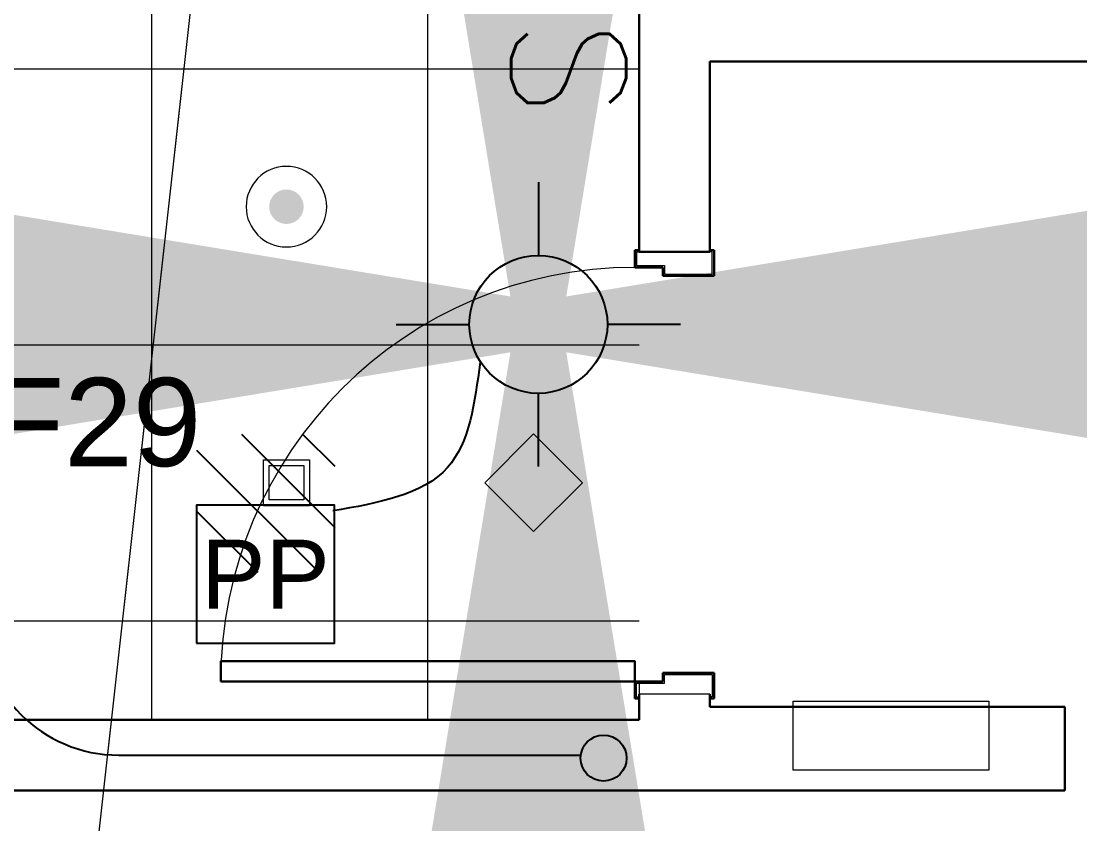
# Model space of a CAD drawing. Header units: inches. Extents: x -26575 to 27, y -11337 to 2257.
# Drawn here: x -21954.9 to -21862.8, y 541 to 610.8 of the extents above; entities that cross this region are included whole.
import ezdxf
from ezdxf import colors
from ezdxf.entities.mleader import LeaderData, LeaderLine
from ezdxf.enums import TextEntityAlignment as Align
from ezdxf.math import Vec2, Vec3

# ---------------------------------------------------------------- set-up
doc = ezdxf.new("R2010")
doc.units = ezdxf.units.IN
doc.header["$LTSCALE"] = 48
doc.header["$MEASUREMENT"] = 0
doc.linetypes.add('CENTER2', pattern=[1.125, 0.75, -0.125, 0.125, -0.125])
for name, color, linetype in [('A106$0$A-AREA-IDEN', 8, 'Continuous'), ('A106$0$A-DOOR', 8, 'Continuous'), ('A106$0$A-DOOR-FRAM', 8, 'Continuous'), ('A106$0$A-FLOR-SPCL', 8, 'Continuous'), ('A106$0$A-WALL-FULL-INTR', 8, 'Continuous'), ('A112$0$A-ANNO-IDEN', 8, 'Continuous'), ('A112$0$A-DOOR', 8, 'Continuous'), ('A112$0$A-DOOR-FRAM', 8, 'Continuous'), ('A112$0$A-FLOR-SPCL', 8, 'Continuous'), ('A112$0$A-WALL-FULL-INTR', 8, 'Continuous'), ('A612$0$A-CLNG-LITE', 3, 'Continuous'), ('A612$0$A-CLNG-MECH-SUPP', 8, 'Continuous'), ('A612$0$A-CLNG-PATT', 8, 'Continuous'), ('E-Anno-Note', 6, 'Continuous'), ('E-CNDT', 30, 'Continuous'), ('E-Emer-lite', 1, 'Continuous'), ('E-Lite-Circ', 52, 'Continuous'), ('E-Lite-Swch @ 48', 53, 'Continuous'), ('E-Lite-Swch @ 96', 53, 'Continuous'), ('E-TEXT', 6, 'Continuous'), ('XREF', 7, 'Continuous')]:
    doc.layers.add(name, color=color, linetype=linetype)
doc.styles.add('M08', font='arial.ttf', dxfattribs={"height": 7.68})
doc.styles.add('MAMEP ANNO', font='arial.ttf', dxfattribs={"height": 0.078125})
doc.styles.get("Standard").update_dxf_attribs({"font": 'simplex.shx'})
doc.dimstyles.new('STANDARD_WS', dxfattribs={"dimscale": 3.333333, "dimtxt": 0.18, "dimasz": 0.18, "dimexe": 0.18, "dimexo": 0.0625, "dimgap": 0.09, "dimtad": 0, "dimtih": 1, "dimtoh": 1, "dimdec": 4, "dimzin": 0, "dimdsep": 46, "dimlunit": 4, "dimtxsty": 'Standard', "dimcen": 0.09, "dimadec": 0, "dimazin": 0, "dimtfac": 1, "dimtdec": 4, "dimtofl": 0, "dimtmove": 0, "dimatfit": 3, "dimfxl": 1, "dimfrac": 2, "dimtolj": 1, "dimtzin": 0, "dimarcsym": 0})

# ---------------------------------------------------------------- blocks, each defined once
blk = doc.blocks.new('*U385')
at = {"layer": 'A106$0$A-DOOR', "linetype": 'Continuous', "lineweight": 0}
blk.add_arc((-659, -799.18), 288, 90, 180, dxfattribs=at)
at = {"layer": 'A106$0$A-DOOR', "linetype": 'Continuous', "lineweight": 30}
blk.add_3dface([(-947, -799.18), (-947, -785.18), (-659, -785.18), (-659, -799.18)], dxfattribs=at)
at = {"layer": 'A106$0$A-DOOR-FRAM', "linetype": 'Continuous', "lineweight": 30}
for p, q in [((-659.01, -499.17), (-659.01, -511.18)), ((-659.01, -499.17), (-656.01, -499.17)), ((-604, -499.17), (-607, -499.17)), ((-604, -517.18), (-604, -499.17)), ((-659.01, -511.18), (-639.63, -511.18)), ((-639.63, -511.18), (-639.63, -517.18)), ((-639.63, -517.18), (-604, -517.18)), ((-639.63, -799.18), (-639.63, -793.17)), ((-639.63, -793.17), (-604.01, -793.17)), ((-604.01, -793.17), (-604.01, -811.18)), ((-659.01, -811.18), (-659.01, -799.18)), ((-659.01, -799.18), (-639.63, -799.18)), ((-659.01, -811.18), (-656.01, -811.18)), ((-604.01, -811.18), (-607.01, -811.18))]:
    blk.add_line(p, q, dxfattribs=at)
at = {"layer": 'A106$0$A-DOOR-FRAM', "linetype": 'Continuous', "lineweight": 13}
for p, q in [((-657.8, -500.37), (-657.8, -509.98)), ((-657.8, -500.37), (-656.01, -500.37)), ((-656.01, -499.17), (-656.01, -500.37)), ((-607, -500.37), (-607, -499.17)), ((-605.2, -500.37), (-607, -500.37)), ((-605.2, -515.98), (-605.2, -500.37)), ((-657.8, -509.98), (-638.43, -509.98)), ((-638.43, -509.98), (-638.43, -515.98)), ((-638.43, -515.98), (-605.2, -515.98)), ((-638.43, -800.38), (-638.43, -794.37)), ((-638.43, -794.37), (-605.21, -794.37)), ((-605.21, -794.37), (-605.21, -809.98)), ((-657.8, -809.98), (-657.8, -800.38)), ((-657.8, -800.38), (-638.43, -800.38)), ((-657.8, -809.98), (-656.01, -809.98)), ((-656.01, -811.18), (-656.01, -809.98)), ((-605.21, -809.98), (-607.01, -809.98)), ((-607.01, -809.98), (-607.01, -811.18))]:
    blk.add_line(p, q, dxfattribs=at)
at = {"layer": 'A106$0$A-FLOR-SPCL', "linetype": 'Continuous', "lineweight": 13}
blk.add_3dface([(-549, -813), (-413, -813), (-413, -861), (-549, -861)], dxfattribs=at)
at = {"layer": 'A106$0$A-WALL-FULL-INTR', "linetype": 'Continuous', "lineweight": 30}
for p, q in [((-656, -319), (-656, -500.37)), ((-607, -368), (-607, -500.37)), ((607, -368), (-607, -368)), ((-656, -500.37), (-607, -500.37)), ((-656, -808.18), (-656, -826)), ((-607, -808.18), (-607, -817)), ((-360, -817), (-607, -817)), ((-360, -817), (-360, -875)), ((-656, -826), (-1142, -826)), ((-1142, -875), (-360, -875))]:
    blk.add_line(p, q, dxfattribs=at)
at = {"layer": 'A106$0$A-WALL-FULL-INTR', "linetype": 'Continuous', "lineweight": 0, "ltscale": 0.197534}
blk.add_line((-607, -808.18), (-656, -808.18), dxfattribs=at)
blk = doc.blocks.new('A106')
at = {"layer": 'A106$0$A-AREA-IDEN', "lineweight": 0, "elevation": 0.207, "flags": 128}
blk.add_lwpolyline([(-21953.939, 487.728), (-21940.796, 605.884)], dxfattribs=at)
at = {"layer": 'A106$0$A-WALL-FULL-INTR', "lineweight": 30, "xscale": 0.125, "yscale": 0.125, "zscale": 0.125}
blk.add_blockref('*U385', (-21819.138, 653.285), dxfattribs=at)
blk = doc.blocks.new('LTG-Switch-Anno')
at = {"color": 0, "linetype": 'ByBlock'}
blk.add_text('S', height=0.10417, dxfattribs=at).set_placement((0, -0.10937), align=Align.CENTER)
at = {"color": 6, "style": 'MAMEP ANNO'}
blk.add_attdef('SUB', (0.05208, -0.125), '', height=0.07292, dxfattribs=at)
blk = doc.blocks.new('A112')
at = {"layer": 'A112$0$A-ANNO-IDEN', "lineweight": 0, "elevation": 0.207, "flags": 128}
blk.add_lwpolyline([(-21953.939, 487.728), (-21938.619, 625.458)], dxfattribs=at)
at = {"layer": 'A112$0$A-DOOR', "lineweight": 0}
blk.add_arc((-21901.514, 553.387), 36, 90, 180, dxfattribs=at)
at = {"layer": 'A112$0$A-DOOR', "lineweight": 30}
blk.add_3dface([(-21937.514, 553.387), (-21937.514, 555.137), (-21901.514, 555.137), (-21901.514, 553.387)], dxfattribs=at)
at = {"layer": 'A112$0$A-DOOR-FRAM', "lineweight": 30}
for p, q in [((-21901.514, 590.888), (-21901.514, 589.387)), ((-21901.514, 590.888), (-21901.139, 590.888)), ((-21894.639, 590.888), (-21895.014, 590.888)), ((-21894.639, 588.637), (-21894.639, 590.888)), ((-21901.514, 589.387), (-21899.092, 589.387)), ((-21899.092, 589.387), (-21899.092, 588.637)), ((-21899.092, 588.637), (-21894.639, 588.637)), ((-21899.092, 553.387), (-21899.092, 554.138)), ((-21899.092, 554.138), (-21894.639, 554.138)), ((-21894.639, 554.138), (-21894.639, 551.886)), ((-21901.514, 551.886), (-21901.514, 553.387)), ((-21901.514, 553.387), (-21899.092, 553.387)), ((-21901.514, 551.886), (-21901.139, 551.886)), ((-21894.639, 551.886), (-21895.014, 551.886))]:
    blk.add_line(p, q, dxfattribs=at)
at = {"layer": 'A112$0$A-DOOR-FRAM', "lineweight": 13}
for p, q in [((-21901.139, 590.888), (-21901.139, 590.738)), ((-21895.014, 590.738), (-21895.014, 590.888)), ((-21901.364, 590.738), (-21901.364, 589.538)), ((-21901.364, 590.738), (-21901.139, 590.738)), ((-21894.789, 590.738), (-21895.014, 590.738)), ((-21894.789, 588.787), (-21894.789, 590.738)), ((-21901.364, 589.538), (-21898.942, 589.538)), ((-21898.942, 589.538), (-21898.942, 588.787)), ((-21898.942, 588.787), (-21894.789, 588.787)), ((-21898.942, 553.237), (-21898.942, 553.988)), ((-21898.942, 553.988), (-21894.789, 553.988)), ((-21894.789, 553.988), (-21894.789, 552.037)), ((-21901.364, 552.037), (-21901.364, 553.237)), ((-21901.364, 553.237), (-21898.942, 553.237)), ((-21901.364, 552.037), (-21901.139, 552.037)), ((-21901.139, 551.886), (-21901.139, 552.037)), ((-21894.789, 552.037), (-21895.014, 552.037)), ((-21895.014, 552.037), (-21895.014, 551.886))]:
    blk.add_line(p, q, dxfattribs=at)
at = {"layer": 'A112$0$A-FLOR-SPCL', "lineweight": 13}
blk.add_3dface([(-21887.764, 551.66), (-21870.764, 551.66), (-21870.764, 545.66), (-21887.764, 545.66)], dxfattribs=at)
at = {"layer": 'A112$0$A-WALL-FULL-INTR', "lineweight": 30}
for p, q in [((-21901.139, 613.41), (-21901.139, 590.738)), ((-21895.014, 607.285), (-21895.014, 590.738)), ((-21743.264, 607.285), (-21895.014, 607.285)), ((-21901.139, 590.738), (-21895.014, 590.738)), ((-21901.139, 552.261), (-21901.139, 550.035)), ((-21895.014, 552.261), (-21895.014, 551.16)), ((-21864.139, 551.16), (-21895.014, 551.16)), ((-21864.139, 551.16), (-21864.139, 543.91)), ((-21901.139, 550.035), (-21961.889, 550.035)), ((-21961.889, 543.91), (-21864.139, 543.91))]:
    blk.add_line(p, q, dxfattribs=at)
at = {"layer": 'A112$0$A-WALL-FULL-INTR', "lineweight": 0, "ltscale": 0.026013}
blk.add_line((-21895.014, 552.261), (-21901.139, 552.261), dxfattribs=at)
blk = doc.blocks.new('*E913')
at = {"layer": 'A612$0$A-CLNG-LITE', "linetype": 'Continuous', "lineweight": 0}
h = blk.add_hatch(color=256, dxfattribs=at)
edge = h.paths.add_edge_path()
edge.add_arc((-0.01, 0), 12, 0, 360)
blk = doc.blocks.new('A612')
at = {"layer": 'A612$0$A-CLNG-LITE', "lineweight": 0}
blk.add_ellipse((-21931.805, 594.66, 0), major_axis=(2.475, 2.475), ratio=1, start_param=5.497787, end_param=11.780972, dxfattribs=at)
at = {"layer": 'A612$0$A-CLNG-LITE', "lineweight": 13}
blk.add_3dface([(-21906.082, 570.66, 0), (-21910.325, 574.902, 0), (-21914.567, 570.66, 0), (-21910.325, 566.417, 0)], dxfattribs=at)
at = {"layer": 'A612$0$A-CLNG-LITE', "lineweight": 0}
for points in [[(-21933.805, 572.66, 0), (-21929.805, 572.66, 0), (-21929.805, 568.66, 0), (-21933.805, 568.66, 0)], [(-21933.305, 572.16, 0), (-21930.305, 572.16, 0), (-21930.305, 569.16, 0), (-21933.305, 569.16, 0)]]:
    blk.add_3dface(points, dxfattribs=at)
at = {"layer": 'A612$0$A-CLNG-MECH-SUPP', "lineweight": 0}
blk.add_line((-21901.139, 553.41, 0), (-21901.139, 550.66, 0), dxfattribs=at)
at = {"layer": 'A612$0$A-CLNG-PATT', "lineweight": 0}
for p, q in [((-21943.512, 550.035, 0), (-21943.512, 762.659, 0)), ((-21919.512, 550.035, 0), (-21919.512, 762.659, 0)), ((-21961.889, 606.66, 0), (-21901.139, 606.66, 0)), ((-21961.889, 582.66, 0), (-21901.139, 582.66, 0)), ((-21961.889, 558.66, 0), (-21901.139, 558.66, 0))]:
    blk.add_line(p, q, dxfattribs=at)
at = {"layer": 'A612$0$A-CLNG-LITE', "lineweight": 0, "xscale": 0.125, "yscale": 0.125, "zscale": 1.25e-11}
blk.add_blockref('*E913', (-21931.804, 594.66, 0), dxfattribs=at)
blk = doc.blocks.new('LTG-SwitchPP-Anno')
at = {"color": 0, "linetype": 'ByBlock'}
blk.add_lwpolyline([(-0.125, -0.125), (0.125, -0.125), (0.125, 0.125), (-0.125, 0.125)], close=True, dxfattribs=at)
at = {"color": 0, "linetype": 'ByBlock', "style": 'MAMEP ANNO'}
blk.add_text('PP', height=0.125, dxfattribs=at).set_placement((0, 0), align=Align.MIDDLE_CENTER)
blk = doc.blocks.new('LTG-DTSensor-Anno')
at = {"color": 0, "linetype": 'ByBlock'}
blk.add_circle((0, 0), 0.0625, dxfattribs=at)
for points in [[(0.02182, 0.12878), (-0.02182, 0.12864), (-0.00045, 0.25962)], [(-0.12878, -0.02182), (-0.12864, 0.02182), (-0.25962, 0.00045)], [(0.12878, -0.02182), (0.12864, 0.02182), (0.25962, 0.00045)], [(0.02182, -0.12878), (-0.02182, -0.12864), (-0.00045, -0.25962)]]:
    blk.add_solid(points, dxfattribs=at)
for points in [[(0, 0.12871), (0, 0.0625)], [(-0.12871, 0), (-0.0625, 0)], [(0.12871, 0), (0.0625, 0)], [(0, -0.12871), (0, -0.0625)]]:
    blk.add_leader(points, dimstyle='STANDARD_WS', override={"dimscale": 192, "dimasz": 0.125, "dimgap": 0.09, "dimtad": 0, "dimfrac": 0}, dxfattribs=at)

msp = doc.modelspace()

# ---------------------------------------------------------------- hatches: boundary and pattern name
at = {"layer": 'E-Emer-lite'}
h = msp.add_hatch(dxfattribs=at)
h.set_pattern_fill('ANSI31', color=256, scale=30, angle=90.06758)
h.set_pattern_definition([(135.067582, (-24355.3434, 25824.4172), (-2.64852087, -2.6547763), [])])
h.paths.add_polyline_path([(-21939.569, 562.876), (-21939.626, 574.876), (-21927.626, 574.89), (-21927.569, 562.89)])

# ---------------------------------------------------------------- linework, layer by layer
at = {"layer": 'E-CNDT'}
msp.add_line((-21946.378, 546.971), (-21906.24, 546.971), dxfattribs=at)
msp.add_circle((-21904.24, 546.717), 2, dxfattribs=at)
msp.add_arc((-21946.378, 558.971), 12, 180, 270, dxfattribs=at)
at = {"layer": 'E-Lite-Circ', "linetype": 'CENTER2'}
msp.add_spline([(-21914.976, 581.134), (-21917.805, 571.977), (-21927.779, 568.203)], degree=3, dxfattribs=at)

# ---------------------------------------------------------------- block references
at = {"layer": 'E-Lite-Swch @ 48', "xscale": 48, "yscale": 48, "zscale": 48}
msp.add_blockref('LTG-SwitchPP-Anno', (-21933.626, 562.703), dxfattribs=at)
at = {"layer": 'E-Lite-Swch @ 96', "xscale": 96, "yscale": 96, "zscale": 96}
msp.add_blockref('LTG-DTSensor-Anno', (-21909.908, 584.428, -0.001), dxfattribs=at)
at = {"layer": 'E-Lite-Swch @ 96', "xscale": 96, "yscale": 96, "zscale": 96, "rotation": 270}
msp.add_blockref('LTG-Switch-Anno', (-21901.782, 606.692), dxfattribs=at)
at = {"layer": 'XREF'}
for name in ['A106', 'A112', 'A612']:
    msp.add_blockref(name, (0, 0), dxfattribs=at)

# ---------------------------------------------------------------- texts
at = {"layer": 'E-TEXT', "style": 'M08'}
msp.add_text('F29', height=7.68, dxfattribs=at).set_placement((-21957.683, 572.099))

# ---------------------------------------------------------------- leaders
at = {"layer": 'E-Anno-Note'}
ml = msp.add_multileader_mtext('Standard', dxfattribs=at)
ml.set_content('', color=256, style='MAMEP ANNO')
ml.set_leader_properties(color=256, linetype='Continuous')
ml.build(insert=Vec2(0, 0))
ml.multileader.update_dxf_attribs({"has_dogleg": 0, "text_right_attachment_type": 3, "dogleg_length": 3.844, "arrow_head_size": 12, "scale": 96})
ctx = ml.context
ctx.base_point, ctx.scale, ctx.char_height, ctx.arrow_head_size, ctx.landing_gap_size, ctx.plane_origin = Vec3(-21946.094, 503.574), 96, 9.75, 12, 3.75, Vec3(-21904.24, 546.717)
ctx.right_attachment, ctx.text_align_type = 3, 2
notes = []
notes.append((ctx, [(0, (1, 1, 0), (-21569.594, 503.574), (-1, 0), 369, [(0, [(-21904.24, 546.717), (-21938.594, 503.574)], 0, [])])]))
ctx.mtext.insert, ctx.mtext.alignment, ctx.mtext.flow_direction = Vec3(-21942.344, 508.449), 3, 5
for ctx, leaders in notes:
    for number, flags, end, landing, length, lines in leaders:
        leader = LeaderData()
        leader.index, (leader.has_last_leader_line, leader.has_dogleg_vector, leader.attachment_direction) = number, flags
        leader.last_leader_point, leader.dogleg_vector, leader.dogleg_length = Vec3(end), Vec3(landing), length
        for number, points, colour, breaks in lines:
            line = LeaderLine()
            line.index, line.vertices, line.color, line.breaks = number, Vec3.list(points), colors.encode_raw_color(colour), breaks
            leader.lines.append(line)
        ctx.leaders.append(leader)

doc.saveas('drawing.dxf')
